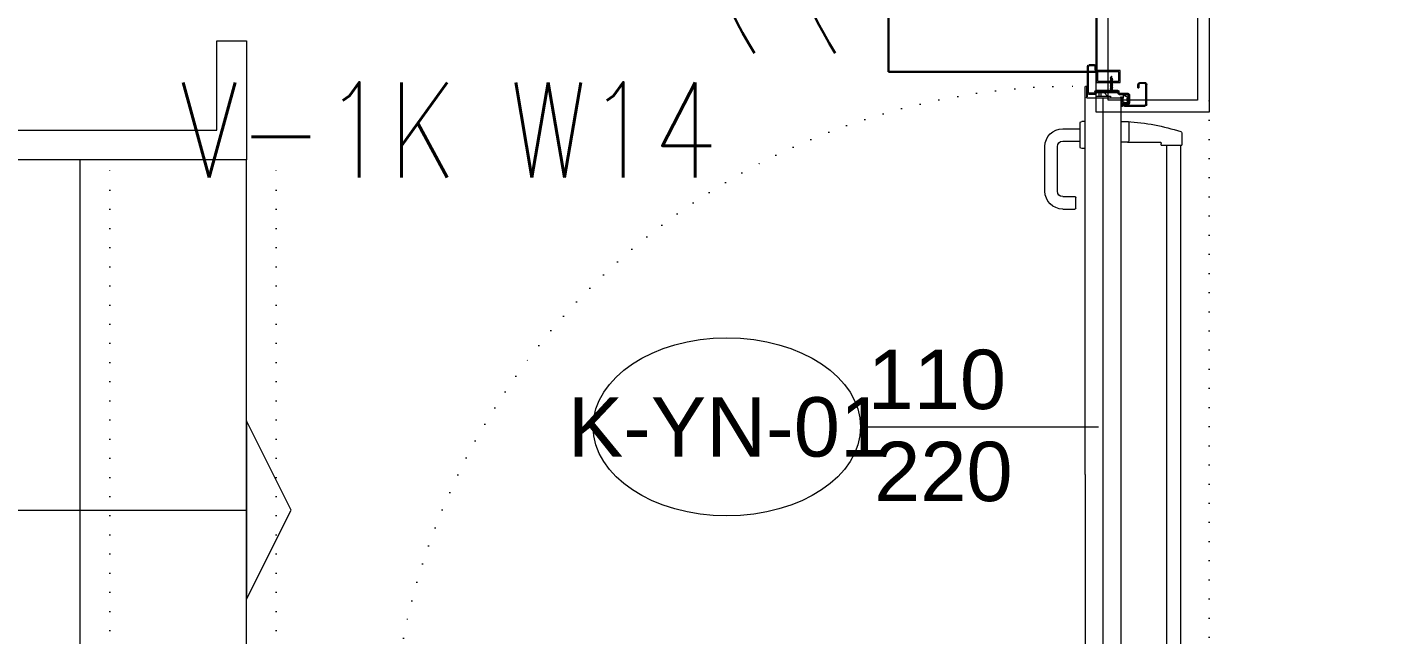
# Model space of a CAD drawing. Extents: x -1073 to 35213, y -1180 to 6950.
# Drawn here: x 31194 to 31423.9, y 392.5 to 494.8 of the extents above; entities that cross this region are included whole.
import ezdxf
from ezdxf.enums import TextEntityAlignment as Align

# ---------------------------------------------------------------- set-up
doc = ezdxf.new("R2010")
doc.units = 0
doc.header["$LTSCALE"] = 25
doc.linetypes.add('DOT2', pattern=[0.125, 0, -0.125])
doc.layers.get('0').update_dxf_attribs({"color": 9, "lineweight": 9})
for name, color, linetype, lineweight in [('00', 9, 'Continuous', 9), ('07', 9, 'Continuous', 9), ('14', 9, 'Continuous', 9), ('19', 9, 'Continuous', 9), ('19D', 9, 'DOT2', 9), ('22', 8, 'Continuous', 9), ('E-ACCESS POINT (KABLOSUZ ERİŞİM İÇİN)', 7, 'Continuous', 30), ('E-YAZI', 7, 'Continuous', 30)]:
    doc.layers.add(name, color=color, linetype=linetype, lineweight=lineweight)
doc.styles.add('Arial', font='arial.ttf', dxfattribs={"height": 2.5})
doc.styles.add('E-YAZI', font='txttw.shx')

# ---------------------------------------------------------------- blocks, each defined once
blk = doc.blocks.new('0_arrowstairs')
blk.add_lwpolyline([(0, 0), (0, -30), (15, 0), (0, 30)], close=True)
blk = doc.blocks.new('*U118')
blk.add_lwpolyline([(0, 0), (0, 560)])
at = {"rotation": 90}
blk.add_blockref('0_arrowstairs', (0, 560), dxfattribs=at)
blk = doc.blocks.new('MERDVN2.KAT')
at = {"layer": '19', "linetype": 'Continuous'}
for points in [[(17041.58, -302.5), (16960.84, -302.5), (16960.84, -322.5), (16960.84, -322.5), (17235.84, -322.5), (17235.84, -307.5), (17240.84, -307.5), (17240.84, -327.5), (17235.84, -327.5), (16955.84, -327.5), (16955.84, -327.5), (16955.84, -297.5), (17039.25, -297.5)], [(17212.84, -445.5), (17212.84, -327.5)], [(17240.84, -445.5), (17240.84, -327.5)]]:
    blk.add_lwpolyline(points, dxfattribs=at)
at = {"layer": '19D'}
for points in [[(17217.84, -445.5), (17217.84, -327.5)], [(17245.84, -445.5), (17245.84, -327.5)]]:
    blk.add_lwpolyline(points, dxfattribs=at)
at = {"layer": '19', "xscale": 0.5, "yscale": 0.5, "zscale": 0.5, "rotation": 270}
blk.add_blockref('*U118', (16960.84, -386.5), dxfattribs=at)
blk = doc.blocks.new('p-yng-01')
at = {"ltscale": 2}
for p, q in [((12.53, 12.21), (107.47, 12.21)), ((109.51, 12.39), (107.47, 12.39)), ((107.47, 8.93), (107.47, 12.39)), ((12.53, 9.87), (107.47, 9.87)), ((107.47, 8.93), (107.72, 8.93)), ((107.96, 3.24), (107.96, 8.69)), ((107.96, 3.24), (107.96, 2.19)), ((111.18, 3.49), (108.21, 3.49)), ((111.43, 2.19), (111.43, 3.24)), ((106.87, -3.86), (106.87, -4.46)), ((111.46, -3.86), (111.46, -4.46)), ((96.69, -7.65), (96.69, -5.6)), ((96.84, -5.45), (98.63, -5.45)), ((98.78, -7.65), (98.78, -5.6)), ((107.12, -4.7), (111.21, -4.7)), ((108.12, -7.65), (108.12, -4.7)), ((110.22, -7.65), (110.22, -4.7)), ((99.68, -8.55), (107.22, -8.55)), ((99.68, -10.64), (107.22, -10.64))]:
    blk.add_line(p, q, dxfattribs=at)
at = {"linetype": 'Continuous'}
for p, q in [((114.01, 2.77), (114.01, 6.17)), ((114.19, 2.77), (114.19, 6.17)), ((114.32, 6.48), (117.69, 6.48)), ((117.69, 6.3), (114.32, 6.3)), ((117.69, 5.17), (117.1, 5.17)), ((117.1, 4.99), (117.1, 5.17)), ((117.1, 4.99), (117.69, 4.99)), ((117.82, 6.17), (117.82, 5.3)), ((118, 5.3), (118, 6.17)), ((114.22, 2.53), (113.96, 2.33)), ((114.23, 2.42), (114.02, 2.25)), ((114.25, 3.19), (114.37, 2.79)), ((114.42, 3.24), (114.54, 2.85)), ((114.65, 3.4), (114.44, 3.32)), ((114.45, 3.27), (114.54, 3.27)), ((115.88, 3.59), (114.55, 3.59)), ((114.55, 3.41), (115.88, 3.41)), ((114.55, 3.23), (114.55, 3.23)), ((114.67, 2.76), (114.66, 3.2)), ((115.54, 2.12), (115.17, 2.36)), ((115.35, 2.36), (115.59, 2.2)), ((115.71, 2.92), (115.64, 3.22)), ((115.88, 2.8), (115.71, 2.91)), ((115.96, 3.31), (115.82, 3.39)), ((115.99, 2.75), (115.92, 2.85)), ((116, 1.85), (116, 3.29)), ((116.18, 1.85), (116.18, 3.29)), ((4.69, 2.19), (52, 2.19)), ((52, 2.19), (115.31, 2.19)), ((115.41, -3.61), (115.41, 2.09)), ((115.7, 0.4), (115.41, 0.4)), ((115.7, -2), (115.7, 0.4)), ((116.3, 1.78), (116.33, 1.79)), ((116.32, -1.86), (116.32, 1.45)), ((116.32, 1.45), (116.52, 1.45)), ((116.41, 1.63), (116.38, 1.62)), ((116.52, -1.98), (116.52, 1.56)), ((116.7, -1.95), (116.7, 1.56)), ((115.41, -2), (115.7, -2)), ((115.7, -0.1), (116.32, -0.67)), ((115.7, -1.2), (116.32, -1.2)), ((115.7, -1.5), (116.32, -1.5)), ((116, -2.26), (116, -3.2)), ((116.18, -2.26), (116.18, -3.2)), ((116.3, -2.19), (116.33, -2.2)), ((116.52, -1.86), (116.32, -1.86)), ((116.41, -2.04), (116.38, -2.03)), ((116.7, -1.95), (116.7, -1.98)), ((120.1, -2), (120.1, -2.18)), ((120.1, -2.18), (120.69, -2.18)), ((52, -3.86), (3, -3.86)), ((52, -3.86), (117.3, -3.86)), ((117.4, -3.66), (115.46, -3.66)), ((117.3, -3.56), (115.6, -3.56)), ((115.6, -3.56), (115.6, -3.66)), ((116.3, -3.32), (120.69, -3.32)), ((116.3, -3.5), (120.69, -3.5)), ((117.4, -3.76), (117.4, -3.66)), ((120.81, -2.3), (120.81, -3.2)), ((120.99, -2.3), (120.99, -3.2))]:
    blk.add_line(p, q, dxfattribs=at)
for p, q in [((114.9, 3.41), (115.53, 3.41)), ((116.32, 0.57), (116.32, 0.79)), ((116.32, 0.51), (116.32, 0.3)), ((116.41, 0.63), (116.45, 0.63)), ((116.41, 0.45), (116.45, 0.45)), ((116.46, 0.63), (116.54, 0.63)), ((116.55, 0.63), (116.63, 0.63)), ((116.64, 0.63), (116.72, 0.63)), ((116.73, 0.63), (118.88, 0.63)), ((116.73, 0.63), (118.88, 0.63)), ((116.73, 0.63), (116.81, 0.63)), ((116.82, 0.63), (116.9, 0.63)), ((116.91, 0.63), (116.99, 0.63)), ((117, 0.63), (117.08, 0.63)), ((117.09, 0.63), (117.17, 0.63)), ((117.18, 0.63), (117.26, 0.63)), ((117.27, 0.63), (117.35, 0.63)), ((117.36, 0.63), (117.44, 0.63)), ((117.36, 0.63), (117.44, 0.63)), ((117.4, 0.63), (117.44, 0.63)), ((117.4, 0.63), (117.44, 0.63)), ((117.4, 0.45), (117.44, 0.45)), ((117.4, 0.45), (117.44, 0.45)), ((117.45, 0.63), (117.53, 0.63)), ((117.45, 0.63), (117.53, 0.63)), ((117.54, 0.63), (117.62, 0.63)), ((117.54, 0.63), (117.62, 0.63)), ((117.63, 0.63), (117.71, 0.63)), ((117.63, 0.63), (117.71, 0.63)), ((117.72, 0.63), (117.8, 0.63)), ((117.72, 0.63), (117.8, 0.63)), ((117.81, 0.63), (117.89, 0.63)), ((117.81, 0.63), (117.89, 0.63)), ((117.9, 0.63), (117.98, 0.63)), ((117.9, 0.63), (117.98, 0.63)), ((117.99, 0.63), (118.07, 0.63)), ((117.99, 0.63), (118.07, 0.63)), ((118.08, 0.63), (118.16, 0.63)), ((118.08, 0.63), (118.16, 0.63)), ((118.17, 0.63), (118.25, 0.63)), ((118.17, 0.63), (118.25, 0.63)), ((118.26, 0.63), (118.34, 0.63)), ((118.26, 0.63), (118.34, 0.63)), ((118.35, 0.63), (118.43, 0.63)), ((118.35, 0.63), (118.43, 0.63)), ((118.44, 0.63), (118.52, 0.63)), ((118.44, 0.63), (118.52, 0.63)), ((118.53, 0.63), (118.61, 0.63)), ((118.53, 0.63), (118.61, 0.63)), ((118.62, 0.63), (118.7, 0.63)), ((118.62, 0.63), (118.7, 0.63)), ((118.71, 0.63), (118.79, 0.63)), ((118.71, 0.63), (118.79, 0.63))]:
    blk.add_line(p, q)
at = {"ltscale": 15}
for p, q in [((116.32, 0.57), (116.36, 0.57)), ((116.32, 0.51), (116.36, 0.51)), ((116.35, 0.8), (116.41, 0.63)), ((116.35, 0.29), (116.41, 0.45)), ((116.6, 0.38), (116.41, 0.71)), ((116.61, 0.38), (116.42, 0.71)), ((116.44, 0.63), (116.43, 0.66)), ((116.55, 0.45), (116.45, 0.45)), ((116.69, 0.38), (116.5, 0.71)), ((116.7, 0.38), (116.51, 0.71)), ((116.53, 0.63), (116.52, 0.66)), ((116.64, 0.45), (116.57, 0.45)), ((116.78, 0.38), (116.59, 0.71)), ((116.61, 0.38), (116.59, 0.45)), ((116.79, 0.38), (116.6, 0.71)), ((116.62, 0.63), (116.61, 0.66)), ((116.73, 0.45), (116.66, 0.45)), ((116.87, 0.38), (116.68, 0.71)), ((116.7, 0.38), (116.68, 0.45)), ((116.88, 0.38), (116.69, 0.71)), ((116.71, 0.63), (116.7, 0.66)), ((116.82, 0.45), (116.75, 0.45)), ((116.96, 0.38), (116.77, 0.71)), ((116.79, 0.38), (116.77, 0.45)), ((116.97, 0.38), (116.78, 0.71)), ((116.8, 0.63), (116.79, 0.66)), ((116.84, 0.45), (118.88, 0.45)), ((116.84, 0.45), (118.88, 0.45)), ((116.91, 0.45), (116.84, 0.45)), ((117.05, 0.38), (116.86, 0.71)), ((116.88, 0.38), (116.86, 0.45)), ((117.06, 0.38), (116.87, 0.71)), ((116.89, 0.63), (116.88, 0.66)), ((117, 0.45), (116.93, 0.45)), ((117.14, 0.38), (116.95, 0.71)), ((116.97, 0.38), (116.95, 0.45)), ((117.15, 0.38), (116.96, 0.71)), ((116.98, 0.63), (116.97, 0.66)), ((117.09, 0.45), (117.02, 0.45)), ((117.23, 0.38), (117.04, 0.71)), ((117.06, 0.38), (117.04, 0.45)), ((117.24, 0.38), (117.05, 0.71)), ((117.07, 0.63), (117.06, 0.66)), ((117.18, 0.45), (117.11, 0.45)), ((117.32, 0.38), (117.13, 0.71)), ((117.15, 0.38), (117.13, 0.45)), ((117.33, 0.38), (117.14, 0.71)), ((117.16, 0.63), (117.15, 0.66)), ((117.27, 0.45), (117.2, 0.45)), ((117.41, 0.38), (117.22, 0.71)), ((117.41, 0.38), (117.22, 0.71)), ((117.24, 0.38), (117.22, 0.45)), ((117.42, 0.38), (117.23, 0.71)), ((117.42, 0.38), (117.23, 0.71)), ((117.25, 0.63), (117.24, 0.66)), ((117.36, 0.45), (117.29, 0.45)), ((117.5, 0.38), (117.31, 0.71)), ((117.5, 0.38), (117.31, 0.71)), ((117.33, 0.38), (117.31, 0.45)), ((117.51, 0.38), (117.32, 0.71)), ((117.51, 0.38), (117.32, 0.71)), ((117.34, 0.63), (117.33, 0.66)), ((117.45, 0.45), (117.38, 0.45)), ((117.45, 0.45), (117.38, 0.45)), ((117.59, 0.38), (117.4, 0.71)), ((117.59, 0.38), (117.4, 0.71)), ((117.59, 0.38), (117.4, 0.71)), ((117.59, 0.38), (117.4, 0.71)), ((117.42, 0.38), (117.4, 0.45)), ((117.42, 0.38), (117.4, 0.45)), ((117.6, 0.38), (117.41, 0.71)), ((117.6, 0.38), (117.41, 0.71)), ((117.6, 0.38), (117.41, 0.71)), ((117.6, 0.38), (117.41, 0.71)), ((117.43, 0.63), (117.42, 0.66)), ((117.43, 0.63), (117.42, 0.66)), ((117.43, 0.63), (117.42, 0.66)), ((117.43, 0.63), (117.42, 0.66)), ((117.54, 0.45), (117.44, 0.45)), ((117.54, 0.45), (117.44, 0.45)), ((117.54, 0.45), (117.47, 0.45)), ((117.54, 0.45), (117.47, 0.45)), ((117.68, 0.38), (117.49, 0.71)), ((117.68, 0.38), (117.49, 0.71)), ((117.51, 0.38), (117.49, 0.45)), ((117.51, 0.38), (117.49, 0.45)), ((117.69, 0.38), (117.5, 0.71)), ((117.69, 0.38), (117.5, 0.71)), ((117.52, 0.63), (117.51, 0.66)), ((117.52, 0.63), (117.51, 0.66)), ((117.63, 0.45), (117.56, 0.45)), ((117.63, 0.45), (117.56, 0.45)), ((117.77, 0.38), (117.58, 0.71)), ((117.77, 0.38), (117.58, 0.71)), ((117.6, 0.38), (117.58, 0.45)), ((117.6, 0.38), (117.58, 0.45)), ((117.6, 0.38), (117.58, 0.45)), ((117.6, 0.38), (117.58, 0.45)), ((117.78, 0.38), (117.59, 0.71)), ((117.78, 0.38), (117.59, 0.71)), ((117.61, 0.63), (117.6, 0.66)), ((117.61, 0.63), (117.6, 0.66)), ((117.72, 0.45), (117.65, 0.45)), ((117.72, 0.45), (117.65, 0.45)), ((117.86, 0.38), (117.67, 0.71)), ((117.86, 0.38), (117.67, 0.71)), ((117.69, 0.38), (117.67, 0.45)), ((117.69, 0.38), (117.67, 0.45)), ((117.87, 0.38), (117.68, 0.71)), ((117.87, 0.38), (117.68, 0.71)), ((117.7, 0.63), (117.69, 0.66)), ((117.7, 0.63), (117.69, 0.66)), ((117.81, 0.45), (117.74, 0.45)), ((117.81, 0.45), (117.74, 0.45)), ((117.95, 0.38), (117.76, 0.71)), ((117.95, 0.38), (117.76, 0.71)), ((117.78, 0.38), (117.76, 0.45)), ((117.78, 0.38), (117.76, 0.45)), ((117.96, 0.38), (117.77, 0.71)), ((117.96, 0.38), (117.77, 0.71)), ((117.79, 0.63), (117.78, 0.66)), ((117.79, 0.63), (117.78, 0.66)), ((117.9, 0.45), (117.83, 0.45)), ((117.9, 0.45), (117.83, 0.45)), ((118.04, 0.38), (117.85, 0.71)), ((118.04, 0.38), (117.85, 0.71)), ((117.87, 0.38), (117.85, 0.45)), ((117.87, 0.38), (117.85, 0.45)), ((118.05, 0.38), (117.86, 0.71)), ((118.05, 0.38), (117.86, 0.71)), ((117.88, 0.63), (117.87, 0.66)), ((117.88, 0.63), (117.87, 0.66)), ((117.99, 0.45), (117.92, 0.45)), ((117.99, 0.45), (117.92, 0.45)), ((118.13, 0.38), (117.94, 0.71)), ((118.13, 0.38), (117.94, 0.71)), ((117.96, 0.38), (117.94, 0.45)), ((117.96, 0.38), (117.94, 0.45)), ((118.14, 0.38), (117.95, 0.71)), ((118.14, 0.38), (117.95, 0.71)), ((117.97, 0.63), (117.96, 0.66)), ((117.97, 0.63), (117.96, 0.66)), ((118.08, 0.45), (118.01, 0.45)), ((118.08, 0.45), (118.01, 0.45)), ((118.22, 0.38), (118.03, 0.71)), ((118.22, 0.38), (118.03, 0.71)), ((118.05, 0.38), (118.03, 0.45)), ((118.05, 0.38), (118.03, 0.45)), ((118.23, 0.38), (118.04, 0.71)), ((118.23, 0.38), (118.04, 0.71)), ((118.06, 0.63), (118.05, 0.66)), ((118.06, 0.63), (118.05, 0.66)), ((118.17, 0.45), (118.1, 0.45)), ((118.17, 0.45), (118.1, 0.45)), ((118.31, 0.38), (118.12, 0.71)), ((118.31, 0.38), (118.12, 0.71)), ((118.14, 0.38), (118.12, 0.45)), ((118.14, 0.38), (118.12, 0.45)), ((118.32, 0.38), (118.13, 0.71)), ((118.32, 0.38), (118.13, 0.71)), ((118.15, 0.63), (118.14, 0.66)), ((118.15, 0.63), (118.14, 0.66)), ((118.26, 0.45), (118.19, 0.45)), ((118.26, 0.45), (118.19, 0.45)), ((118.4, 0.38), (118.21, 0.71)), ((118.4, 0.38), (118.21, 0.71)), ((118.23, 0.38), (118.21, 0.45)), ((118.23, 0.38), (118.21, 0.45)), ((118.41, 0.38), (118.22, 0.71)), ((118.41, 0.38), (118.22, 0.71)), ((118.24, 0.63), (118.23, 0.66)), ((118.24, 0.63), (118.23, 0.66)), ((118.35, 0.45), (118.28, 0.45)), ((118.35, 0.45), (118.28, 0.45)), ((118.49, 0.38), (118.3, 0.71)), ((118.49, 0.38), (118.3, 0.71)), ((118.32, 0.38), (118.3, 0.45)), ((118.32, 0.38), (118.3, 0.45)), ((118.5, 0.38), (118.31, 0.71)), ((118.5, 0.38), (118.31, 0.71)), ((118.33, 0.63), (118.32, 0.66)), ((118.33, 0.63), (118.32, 0.66)), ((118.44, 0.45), (118.37, 0.45)), ((118.44, 0.45), (118.37, 0.45)), ((118.58, 0.38), (118.39, 0.71)), ((118.58, 0.38), (118.39, 0.71)), ((118.58, 0.38), (118.39, 0.71)), ((118.58, 0.38), (118.39, 0.71)), ((118.41, 0.38), (118.39, 0.45)), ((118.41, 0.38), (118.39, 0.45)), ((118.59, 0.38), (118.4, 0.71)), ((118.59, 0.38), (118.4, 0.71)), ((118.59, 0.38), (118.4, 0.71)), ((118.59, 0.38), (118.4, 0.71)), ((118.42, 0.63), (118.41, 0.66)), ((118.42, 0.63), (118.41, 0.66)), ((118.42, 0.63), (118.41, 0.66)), ((118.42, 0.63), (118.41, 0.66)), ((118.53, 0.45), (118.46, 0.45)), ((118.53, 0.45), (118.46, 0.45)), ((118.53, 0.45), (118.46, 0.45)), ((118.53, 0.45), (118.46, 0.45)), ((118.67, 0.38), (118.48, 0.71)), ((118.67, 0.38), (118.48, 0.71)), ((118.5, 0.38), (118.48, 0.45)), ((118.5, 0.38), (118.48, 0.45)), ((118.68, 0.38), (118.49, 0.71)), ((118.68, 0.38), (118.49, 0.71)), ((118.51, 0.63), (118.5, 0.66)), ((118.51, 0.63), (118.5, 0.66)), ((118.62, 0.45), (118.55, 0.45)), ((118.62, 0.45), (118.55, 0.45)), ((118.76, 0.38), (118.57, 0.71)), ((118.76, 0.38), (118.57, 0.71)), ((118.59, 0.38), (118.57, 0.45)), ((118.59, 0.38), (118.57, 0.45)), ((118.59, 0.38), (118.57, 0.45)), ((118.59, 0.38), (118.57, 0.45)), ((118.77, 0.38), (118.58, 0.71)), ((118.77, 0.38), (118.58, 0.71)), ((118.6, 0.63), (118.59, 0.66)), ((118.6, 0.63), (118.59, 0.66)), ((118.71, 0.45), (118.64, 0.45)), ((118.71, 0.45), (118.64, 0.45)), ((118.85, 0.38), (118.66, 0.71)), ((118.85, 0.38), (118.66, 0.71)), ((118.68, 0.38), (118.66, 0.45)), ((118.68, 0.38), (118.66, 0.45)), ((118.86, 0.38), (118.67, 0.71)), ((118.86, 0.38), (118.67, 0.71)), ((118.69, 0.63), (118.68, 0.66)), ((118.69, 0.63), (118.68, 0.66)), ((118.8, 0.45), (118.73, 0.45)), ((118.8, 0.45), (118.73, 0.45)), ((118.77, 0.38), (118.75, 0.45)), ((118.77, 0.38), (118.75, 0.45)), ((118.89, 0.45), (118.82, 0.45)), ((118.89, 0.45), (118.82, 0.45)), ((118.86, 0.38), (118.84, 0.45)), ((118.86, 0.38), (118.84, 0.45)), ((118.88, 0.63), (118.88, 0.45)), ((118.88, 0.63), (119, 0.6)), ((118.88, 0.63), (118.88, 0.45)), ((118.88, 0.63), (119, 0.6)), ((119, 0.49), (118.88, 0.45)), ((119, 0.49), (118.88, 0.45)), ((119, 0.6), (119.05, 0.54)), ((119, 0.6), (119.05, 0.54)), ((119, 0.49), (119.05, 0.54)), ((119, 0.49), (119.05, 0.54))]:
    blk.add_line(p, q, dxfattribs=at)
at = {"linetype": 'DOT2'}
blk.add_lwpolyline([(2, 17), (118, 17)], dxfattribs=at)
for points in [[(118, -2), (118, 2), (120, 2), (120, -2)], [(118.2, -1.8), (118.2, 1.8), (119.8, 1.8), (119.8, -1.8)]]:
    blk.add_lwpolyline(points, close=True)
at = {"ltscale": 0.29}
blk.add_lwpolyline([(4.69, -0.83), (115.31, -0.84)], dxfattribs=at)
at = {"linetype": 'Continuous'}
blk.add_lwpolyline([(120.1, -2), (120.69, -2)], dxfattribs=at)
at = {"ltscale": 2}
for centre, radius, start, end in [((109.51, 12.15), 0.247, 17.6198, 90), ((74.27, 0.95), 37.22, 3.5277, 17.6198), ((107.72, 8.69), 0.247, 0, 90), ((108.21, 3.24), 0.247, 90, 180), ((111.18, 3.24), 0.247, 0, 90), ((107.12, -4.46), 0.249, 180, 270), ((111.21, -4.46), 0.249, 270, 0), ((96.84, -5.6), 0.15, 90, 180), ((98.63, -5.6), 0.15, 0, 90), ((99.68, -7.65), 2.99, 180, 270), ((99.68, -7.65), 0.898, 180, 270), ((107.22, -7.65), 2.99, 270, 0), ((107.22, -7.65), 0.898, 270, 0)]:
    blk.add_arc(centre, radius, start, end, dxfattribs=at)
at = {"linetype": 'Continuous'}
for centre, radius, start, end in [((114.32, 6.17), 0.309, 90, 180), ((114.32, 6.17), 0.13, 90, 180), ((117.69, 6.17), 0.309, 0, 90), ((117.69, 6.17), 0.13, 0, 90), ((117.69, 5.3), 0.309, 270, 0), ((117.69, 5.3), 0.13, 270, 0), ((113.99, 2.29), 0.0479, 127.7999, 307.799), ((114.28, 2.77), 0.274, 180, 17.1381), ((114.28, 2.77), 0.0948, 180, 17.135), ((114.24, 2.51), 0.0288, 75.9835, 127.802), ((114.26, 2.38), 0.0479, 77.0081, 128.1521), ((114.55, 3.28), 0.309, 90, 197.1401), ((114.3, 2.74), 0.216, 255.9716, 351.3211), ((114.91, 5.19), 2.83, 257.0027, 274.7984), ((114.55, 3.28), 0.13, 90, 197.1418), ((114.45, 3.3), 0.0223, 108.7437, 270.5768), ((114.88, 3), 0.405, 158.9385, 186.6378), ((114.53, 2.96), 0.0518, 190.2073, 220.1948), ((114.41, 2.86), 0.108, 8.7152, 40.191), ((114.68, 3.1), 0.183, 133.9397, 165.2815), ((113.72, 2.82), 0.796, 352.0768, 4.0277), ((114.54, 3.25), 0.0235, 319.4517, 89.2708), ((114.71, 2.59), 0.0767, 158.0376, 264.1708), ((114.26, 2.77), 0.403, 338.0363, 358.7061), ((114.71, 3.26), 0.153, 80.0535, 110.8261), ((114.72, 3.2), 0.0575, 78.927, 180.5589), ((114.95, 4.91), 2.41, 264.1712, 278.5473), ((115.17, 5.51), 2.3, 258.9216, 280.7583), ((115.23, 6.23), 2.87, 260.0535, 279.983), ((115.15, 2.33), 0.0383, 57.2978, 94.7896), ((115.08, 4.02), 1.51, 278.3106, 301.2851), ((115.36, 2.37), 0.0192, 106.9479, 237.377), ((114.1, 6.49), 4.28, 286.9493, 295.3125), ((115.61, 3.22), 0.0358, 12.7963, 100.7526), ((115.73, 2.93), 0.0188, 192.801, 227.5728), ((115.75, 3.27), 0.141, 59.6032, 99.9823), ((115.84, 2.77), 0.0479, 304.2545, 45.9802), ((115.88, 3.29), 0.299, 0, 90), ((115.88, 3.29), 0.12, 0, 90), ((115.91, 3.21), 0.0282, 122.7869, 202.9715), ((115.96, 3.23), 0.0871, 202.9715, 276.2403), ((116.32, 2.57), 0.784, 117.6065, 122.7746), ((115.94, 3.03), 0.0377, 100.8896, 191.8339), ((115.99, 3.04), 0.0905, 191.8362, 245.8024), ((115.94, 2.87), 0.0282, 99.2313, 206.2041), ((115.9, 3.22), 0.157, 280.8852, 300.6987), ((115.9, 2.71), 0.0959, 290.7866, 25.9631), ((115.95, 2.85), 0.049, 76.7573, 99.235), ((115.94, 3.29), 0.0235, 297.6046, 58.1171), ((115.87, 2.86), 0.133, 31.1222, 51.1373), ((115.96, 2.92), 0.0264, 271.0359, 352.6217), ((115.97, 3.12), 0.0312, 296.5742, 79.1214), ((115.97, 2.92), 0.0132, 352.6226, 31.1295), ((115.31, 2.09), 0.0998, 0, 90), ((115.56, 2.16), 0.0479, 237.3001, 57.3001), ((116.26, 1.85), 0.259, 180, 296.785), ((116.26, 1.85), 0.0798, 180, 296.7885), ((116.44, 1.56), 0.259, 0, 116.787), ((116.44, 1.56), 0.0798, 0, 116.7916), ((116.26, -2.26), 0.259, 63.215, 180), ((116.26, -2.26), 0.0798, 63.2115, 180), ((116.44, -1.97), 0.259, 243.211, 358.8975), ((116.44, -1.97), 0.0798, 243.2084, 356.4148), ((120.69, -2.3), 0.299, 0, 90), ((120.69, -2.3), 0.12, 0, 90), ((115.46, -3.61), 0.0499, 180, 270), ((116.3, -3.2), 0.299, 180, 270), ((116.3, -3.2), 0.12, 180, 270), ((117.3, -3.66), 0.0998, 0, 90), ((117.3, -3.76), 0.0998, 270, 0), ((120.69, -3.2), 0.12, 270, 0), ((120.69, -3.2), 0.299, 270, 0)]:
    blk.add_arc(centre, radius, start, end, dxfattribs=at)
at = {"ltscale": 15}
for centre, radius, start, end in [((116.34, 0.79), 0.015, 29.9136, 180), ((116.34, 0.3), 0.015, 180, 330.0864), ((116.36, 0.54), 0.0291, 270, 90), ((116.41, 0.71), 0.00583, 29.6796, 209.6796), ((116.5, 0.71), 0.00583, 29.6796, 209.6796), ((116.59, 0.71), 0.00583, 29.6796, 209.6796), ((116.6, 0.38), 0.00583, 209.6796, 29.6796), ((116.68, 0.71), 0.00583, 29.6796, 209.6796), ((116.69, 0.38), 0.00583, 209.6796, 29.6796), ((116.77, 0.71), 0.00583, 29.6796, 209.6796), ((116.78, 0.38), 0.00583, 209.6796, 29.6796), ((116.86, 0.71), 0.00583, 29.6796, 209.6796), ((116.87, 0.38), 0.00583, 209.6796, 29.6796), ((116.95, 0.71), 0.00583, 29.6796, 209.6796), ((116.96, 0.38), 0.00583, 209.6796, 29.6796), ((117.04, 0.71), 0.00583, 29.6796, 209.6796), ((117.05, 0.38), 0.00583, 209.6796, 29.6796), ((117.13, 0.71), 0.00583, 29.6796, 209.6796), ((117.14, 0.38), 0.00583, 209.6796, 29.6796), ((117.22, 0.71), 0.00583, 29.6796, 209.6796), ((117.23, 0.38), 0.00583, 209.6796, 29.6796), ((117.31, 0.71), 0.00583, 29.6796, 209.6796), ((117.32, 0.38), 0.00583, 209.6796, 29.6796), ((117.4, 0.71), 0.00583, 29.6796, 209.6796), ((117.4, 0.71), 0.00583, 29.6796, 209.6796), ((117.4, 0.71), 0.00583, 29.6796, 209.6796), ((117.4, 0.71), 0.00583, 29.6796, 209.6796), ((117.41, 0.38), 0.00583, 209.6796, 29.6796), ((117.41, 0.38), 0.00583, 209.6796, 29.6796), ((117.49, 0.71), 0.00583, 29.6796, 209.6796), ((117.49, 0.71), 0.00583, 29.6796, 209.6796), ((117.5, 0.38), 0.00583, 209.6796, 29.6796), ((117.5, 0.38), 0.00583, 209.6796, 29.6796), ((117.58, 0.71), 0.00583, 29.6796, 209.6796), ((117.58, 0.71), 0.00583, 29.6796, 209.6796), ((117.59, 0.38), 0.00583, 209.6796, 29.6796), ((117.59, 0.38), 0.00583, 209.6796, 29.6796), ((117.59, 0.38), 0.00583, 209.6796, 29.6796), ((117.59, 0.38), 0.00583, 209.6796, 29.6796), ((117.67, 0.71), 0.00583, 29.6796, 209.6796), ((117.67, 0.71), 0.00583, 29.6796, 209.6796), ((117.68, 0.38), 0.00583, 209.6796, 29.6796), ((117.68, 0.38), 0.00583, 209.6796, 29.6796), ((117.76, 0.71), 0.00583, 29.6796, 209.6796), ((117.76, 0.71), 0.00583, 29.6796, 209.6796), ((117.77, 0.38), 0.00583, 209.6796, 29.6796), ((117.77, 0.38), 0.00583, 209.6796, 29.6796), ((117.85, 0.71), 0.00583, 29.6796, 209.6796), ((117.85, 0.71), 0.00583, 29.6796, 209.6796), ((117.86, 0.38), 0.00583, 209.6796, 29.6796), ((117.86, 0.38), 0.00583, 209.6796, 29.6796), ((117.94, 0.71), 0.00583, 29.6796, 209.6796), ((117.94, 0.71), 0.00583, 29.6796, 209.6796), ((117.95, 0.38), 0.00583, 209.6796, 29.6796), ((117.95, 0.38), 0.00583, 209.6796, 29.6796), ((118.03, 0.71), 0.00583, 29.6796, 209.6796), ((118.03, 0.71), 0.00583, 29.6796, 209.6796), ((118.04, 0.38), 0.00583, 209.6796, 29.6796), ((118.04, 0.38), 0.00583, 209.6796, 29.6796), ((118.12, 0.71), 0.00583, 29.6796, 209.6796), ((118.12, 0.71), 0.00583, 29.6796, 209.6796), ((118.13, 0.38), 0.00583, 209.6796, 29.6796), ((118.13, 0.38), 0.00583, 209.6796, 29.6796), ((118.21, 0.71), 0.00583, 29.6796, 209.6796), ((118.21, 0.71), 0.00583, 29.6796, 209.6796), ((118.22, 0.38), 0.00583, 209.6796, 29.6796), ((118.22, 0.38), 0.00583, 209.6796, 29.6796), ((118.3, 0.71), 0.00583, 29.6796, 209.6796), ((118.3, 0.71), 0.00583, 29.6796, 209.6796), ((118.31, 0.38), 0.00583, 209.6796, 29.6796), ((118.31, 0.38), 0.00583, 209.6796, 29.6796), ((118.39, 0.71), 0.00583, 29.6796, 209.6796), ((118.39, 0.71), 0.00583, 29.6796, 209.6796), ((118.39, 0.71), 0.00583, 29.6796, 209.6796), ((118.39, 0.71), 0.00583, 29.6796, 209.6796), ((118.4, 0.38), 0.00583, 209.6796, 29.6796), ((118.4, 0.38), 0.00583, 209.6796, 29.6796), ((118.48, 0.71), 0.00583, 29.6796, 209.6796), ((118.48, 0.71), 0.00583, 29.6796, 209.6796), ((118.49, 0.38), 0.00583, 209.6796, 29.6796), ((118.49, 0.38), 0.00583, 209.6796, 29.6796), ((118.49, 0.38), 0.00583, 209.6796, 29.6796), ((118.49, 0.38), 0.00583, 209.6796, 29.6796), ((118.57, 0.71), 0.00583, 29.6796, 209.6796), ((118.57, 0.71), 0.00583, 29.6796, 209.6796), ((118.58, 0.38), 0.00583, 209.6796, 29.6796), ((118.58, 0.38), 0.00583, 209.6796, 29.6796), ((118.58, 0.38), 0.00583, 209.6796, 29.6796), ((118.58, 0.38), 0.00583, 209.6796, 29.6796), ((118.66, 0.71), 0.00583, 29.6796, 209.6796), ((118.66, 0.71), 0.00583, 29.6796, 209.6796), ((118.67, 0.38), 0.00583, 209.6796, 29.6796), ((118.67, 0.38), 0.00583, 209.6796, 29.6796), ((118.76, 0.38), 0.00583, 209.6796, 29.6796), ((118.76, 0.38), 0.00583, 209.6796, 29.6796), ((118.85, 0.38), 0.00583, 209.6796, 29.6796), ((118.85, 0.38), 0.00583, 209.6796, 29.6796), ((119.06, 0.78), 0.235, 217.8975, 265.639), ((119.06, 0.78), 0.235, 217.8975, 265.639), ((119.06, 0.31), 0.235, 94.361, 142.1025), ((119.06, 0.31), 0.235, 94.361, 142.1025)]:
    blk.add_arc(centre, radius, start, end, dxfattribs=at)
at = {"linetype": 'DOT2'}
blk.add_arc((2, -5.39), 115.41, 269.9997, 0.8132, dxfattribs=at)
blk = doc.blocks.new('0_doorno')
blk.add_lwpolyline([(4.5, 0), (12.5, 0)])
blk.add_ellipse((0, 0), major_axis=(-4.5, 0), ratio=0.666667)
at = {"style": 'Arial'}
blk.add_attdef('YUKSEKLIK', text='', height=2, dxfattribs=at).set_placement((5, 5.9), align=Align.TOP_LEFT)
blk.add_attdef('KAPINO', text='', height=1.4, dxfattribs=at).set_placement((-0.019, -0.035), align=Align.MIDDLE)
blk.add_attdef('GENISLIK', text='', height=2, dxfattribs=at).set_placement((5, -1.895), align=Align.BOTTOM_LEFT)
blk = doc.blocks.new('*U605')
at = {"layer": 'E-ACCESS POINT (KABLOSUZ ERİŞİM İÇİN)', "color": 4}
blk.add_lwpolyline([(-2.395, 3.237), (2.395, 3.237), (2.395, 0.647), (-2.395, 0.647)], close=True, dxfattribs=at)
at = {"layer": 'E-ACCESS POINT (KABLOSUZ ERİŞİM İÇİN)', "color": 3}
for centre in [(0, 1.555), (0, 0.549)]:
    blk.add_arc(centre, 3.988, 57.1828, 122.8172, dxfattribs=at)
at = {"layer": 'E-ACCESS POINT (KABLOSUZ ERİŞİM İÇİN)', "color": 3, "style": 'E-YAZI'}
blk.add_text('AP', height=1.28, dxfattribs=at).set_placement((-1.054, 1.311))

msp = doc.modelspace()

# ---------------------------------------------------------------- linework, layer by layer
at = {"layer": '00'}
msp.add_lwpolyline([(31390.84, 622.5), (31390.84, 622.5), (31390.84, 622.5), (31390.84, 622.5), (31390.84, 482.5), (31375.84, 482.5), (31375.84, 622.5), (31390.84, 622.5)], close=True, dxfattribs=at)
at = {"layer": '14'}
msp.add_lwpolyline([(31478.13, 744.5), (31478.13, 740.5), (31392.84, 740.5), (31392.84, 480.5), (31373.84, 480.5), (31373.84, 620.5), (31373.84, 620.5), (31373.84, 620.5), (30842.84, 620.5), (30842.84, 354.5), (31373.84, 354.5), (31373.84, 354.5), (31373.84, 354.5), (31373.84, 374.5), (31392.84, 374.5), (31392.84, 334.5), (31588.84, 334.5), (31588.84, 394.5), (31648.9, 394.5), (31648.84, 740.5), (31584.13, 740.5), (31584.13, 744.5)], dxfattribs=at)

# ---------------------------------------------------------------- block references
msp.add_blockref('MERDVN2.KAT', (13990, 800))
at = {"layer": '07', "xscale": -1, "rotation": 270.0000000000001}
msp.add_blockref('p-yng-01', (31375.84, 367.5), dxfattribs=at)
at = {"layer": '22'}
ref = msp.add_blockref('0_doorno', (31311.69, 427.5), dxfattribs=dict(at, xscale=5, yscale=5, zscale=5))
ref.add_attrib('KAPINO', 'K-YN-01', dxfattribs={"layer": '0', "height": 10, "style": 'Arial'}).set_placement((31311.69, 427.5), align=Align.MIDDLE)
ref.add_attrib('GENISLIK', '110', dxfattribs={"layer": '0', "height": 10, "style": 'Arial'}).set_placement((31335.35, 427.5), align=Align.BOTTOM_LEFT)
ref.add_attrib('YUKSEKLIK', '220', dxfattribs={"layer": '0', "height": 10, "style": 'Arial'}).set_placement((31336.46, 425), align=Align.TOP_LEFT)
at = {"layer": 'E-ACCESS POINT (KABLOSUZ ERİŞİM İÇİN)', "xscale": 13.5, "yscale": 13.5, "zscale": 13.5, "rotation": 89.99999999999999}
msp.add_blockref('*U605', (31382.58, 519.63), dxfattribs=at)

# ---------------------------------------------------------------- texts
at = {"layer": 'E-YAZI', "color": 6, "style": 'E-YAZI', "width": 0.8}
msp.add_text('V-1K W14', height=16, dxfattribs=at).set_placement((31219.64, 469.52))

doc.saveas('drawing.dxf')
